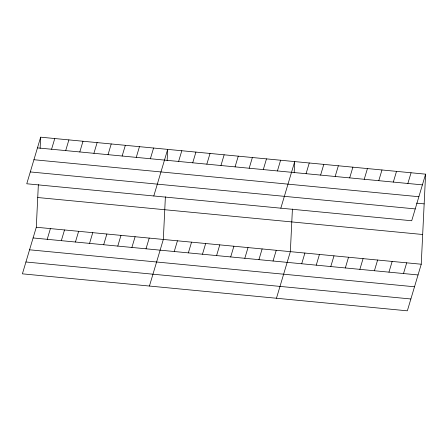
<?xml version="1.0" encoding="UTF-8"?>
<svg xmlns="http://www.w3.org/2000/svg" width="448" height="448" viewBox="0 0 448 448"><rect width="100%" height="100%" fill="white"/><g stroke="black" fill="none" stroke-linecap="round" stroke-linejoin="round"><path stroke-width="0.67" d="M425.6 174.16L411.706 220.758L26.762 183.775L40.656 137.178L425.6 174.16L421.238 264.225L407.344 310.822L22.4 273.84L36.294 227.242L38.36 184.593M40.113 148.406L40.656 137.178M165.39 196.795L163.324 239.445L149.43 286.042M167.143 160.608L167.686 149.38L153.793 195.983M292.421 208.998L290.354 251.647L276.461 298.25M294.174 172.816L294.717 161.588L280.829 208.186M51.576 149.246L54.768 138.533M65.694 150.606L68.886 139.888M47.214 239.31L50.406 228.598M79.806 151.962L82.998 141.249M61.326 240.666L64.523 229.953M93.918 153.317L97.115 142.604M75.443 242.021L78.635 231.308M108.035 154.672L111.227 143.959M89.555 243.382L92.753 232.663M122.147 156.027L125.345 145.314M103.673 244.737L106.865 234.024M136.265 157.382L139.457 146.67M117.785 246.092L120.977 235.379M150.377 158.738L153.574 148.025M131.902 247.447L135.094 236.734M146.014 248.802L149.206 238.09M178.606 161.454L181.804 150.741M192.724 162.809L195.916 152.096M174.244 251.513L177.436 240.8M206.836 164.164L210.034 153.451M188.362 252.868L191.554 242.155M220.954 165.519L224.146 154.806M202.474 254.229L205.666 243.516M235.066 166.874L238.258 156.162M216.586 255.584L219.783 244.871M249.183 168.23L252.375 157.517M230.703 256.939L233.895 246.226M263.295 169.585L266.487 158.872M244.815 258.294L248.013 247.582M277.413 170.946L280.605 160.227M258.933 259.65L262.125 248.937M273.045 261.005L276.242 250.292M306.068 173.695L309.26 162.982M320.611 175.095L323.803 164.382M301.706 263.76L304.898 253.047M335.154 176.49L338.346 165.777M316.249 265.154L319.441 254.442M349.692 177.89L352.89 167.171M330.786 266.554L333.984 255.842M364.235 179.284L367.433 168.571M345.33 267.949L348.527 257.236M378.778 180.684L381.97 169.966M359.873 269.349L363.065 258.636M393.322 182.078L396.514 171.366M374.416 270.743L377.608 260.03M407.865 183.473L411.057 172.76M388.959 272.143L392.151 261.43M403.502 273.538L406.694 262.825M37.464 147.89L422.408 184.873M33.93 159.734L418.874 196.717M416.545 203.146L424.161 203.879M30.296 171.937L415.24 208.914M37.733 197.523L422.677 234.5M36.294 227.242L421.238 264.225M33.096 237.955L418.04 274.938M29.568 249.799L414.512 286.776M25.928 261.996L410.878 298.978"/></g></svg>
